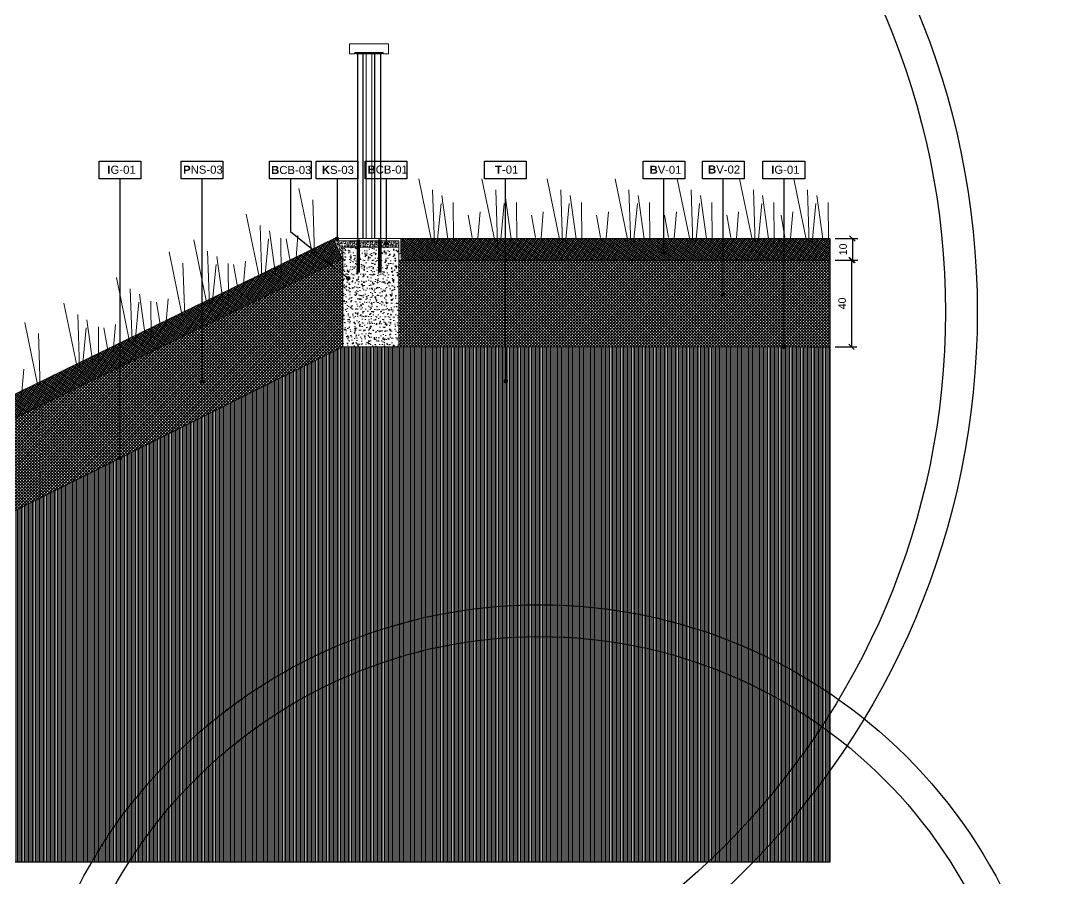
# Model space of a CAD drawing. Header units: metres. Extents: x -325 to 301, y -147 to 149.
# Drawn here: x 56.818 to 61.613, y 26.144 to 30.109 of the extents above; entities that cross this region are included whole.
import ezdxf

# ---------------------------------------------------------------- set-up
doc = ezdxf.new("R2010")
doc.units = ezdxf.units.M
doc.linetypes.add('ACAD_ISO03W100', pattern=[30, 12, -18])
doc.layers.get('Defpoints').update_dxf_attribs({"lineweight": 13})
for name, color, linetype, plot in [('-aux', 50, 'Continuous', False), ('-AUX-QAD', 5, 'Continuous', False), ('-AUX_MON', 3, 'Continuous', False)]:
    doc.layers.add(name, color=color, linetype=linetype, plot=plot)
doc.layers.add('0-TX-1_25', color=7, linetype='Continuous', true_color=0x3f4f7f)
for name, color, linetype in [('02-L-Geotextile', 32, 'Continuous'), ('1-SECCIÓ', 1, 'Continuous'), ('2-L-Perfil', 5, 'Continuous'), ('2-L-projeccio', 252, 'Continuous'), ('A-KEYPLAN_HATCH', 7, 'Continuous'), ('A_TEXT_2', 7, 'Continuous'), ('EIT_3 TR terra vegetal', 45, 'Continuous')]:
    doc.layers.add(name, color=color, linetype=linetype)
doc.layers.add('03-TR-Paviment_04_Dry Meadow', color=7, linetype='Continuous', lineweight=5, true_color=0xd8dd88)
doc.layers.add('3-TR tot_u', color=7, linetype='Continuous', lineweight=5, true_color=0x787878)
for name, color, linetype, lineweight in [('1-CM', 7, 'Continuous', 0), ('2-metall', 5, 'Continuous', 0), ('3-TR Seleccionat', 44, 'Continuous', 0), ('3-TR-recebo', 252, 'Continuous', 0)]:
    doc.layers.add(name, color=color, linetype=linetype, lineweight=lineweight)
doc.styles.add('Arial_4', font='arial.ttf', dxfattribs={"height": 1.8})
doc.styles.get("Standard").update_dxf_attribs({"font": 'arial.ttf'})
doc.dimstyles.new('ISO-25', dxfattribs={"dimtxt": 0.1, "dimasz": 0.1, "dimexe": 0.1, "dimexo": 0.1, "dimgap": 0.1, "dimtad": 1, "dimdec": 0, "dimlfac": 100, "dimzin": 9, "dimtxsty": 'Standard', "dimblk": 'OBLIQUE', "dimcen": 0.1, "dimadec": 0, "dimazin": 0, "dimtfac": 1, "dimtdec": 0, "dimtmove": 0, "dimatfit": 3, "dimldrblk": 'OBLIQUE', "dimfxl": 1, "dimarcsym": 0})

# ---------------------------------------------------------------- blocks, each defined once
blk = doc.blocks.new('Railing')
at = {"layer": '2-L-Perfil', "true_color": 0xb3b3b3}
h = blk.add_hatch(color=253, dxfattribs=at)
h.dxf.hatch_style = 1
h.paths.add_polyline_path([(0.0075, -0.0093), (0.008, -0.009), (0.008, -0.005), (-0.003, -0.005), (-0.003, -0.0156), (-0.0025, -0.0165)])
h = blk.add_hatch(color=253, dxfattribs=at)
h.dxf.hatch_style = 1
h.paths.add_polyline_path([(0.0075, -0.0225), (0.0075, -0.0225), (0.008, -0.0222), (0.008, -0.0102), (0.0075, -0.0093), (-0.0025, -0.0165), (-0.003, -0.0168), (-0.003, -0.0285), (-0.0025, -0.0294)])
h = blk.add_hatch(color=253, dxfattribs=at)
h.dxf.hatch_style = 1
h.paths.add_polyline_path([(0.008, -0.0234), (0.0075, -0.0225), (-0.0025, -0.0294), (-0.0025, -0.0294), (-0.003, -0.0297), (-0.003, -0.0415), (-0.0025, -0.0423), (0.0075, -0.0357), (0.008, -0.0354)])
h = blk.add_hatch(color=253, dxfattribs=at)
h.dxf.hatch_style = 1
h.paths.add_polyline_path([(0.008, -0.0366), (0.0075, -0.0357), (-0.0025, -0.0423), (-0.003, -0.0426), (-0.003, -0.0544), (-0.0025, -0.0552), (0.0075, -0.049), (0.008, -0.0486)])
h = blk.add_hatch(color=253, dxfattribs=at)
h.dxf.hatch_style = 1
h.paths.add_polyline_path([(0.1075, -0.0093), (0.108, -0.009), (0.108, -0.005), (0.097, -0.005), (0.097, -0.0156), (0.0975, -0.0165)])
h = blk.add_hatch(color=253, dxfattribs=at)
h.dxf.hatch_style = 1
h.paths.add_polyline_path([(0.1075, -0.0225), (0.1075, -0.0225), (0.108, -0.0222), (0.108, -0.0102), (0.1075, -0.0093), (0.0975, -0.0165), (0.097, -0.0168), (0.097, -0.0285), (0.0975, -0.0294)])
h = blk.add_hatch(color=253, dxfattribs=at)
h.dxf.hatch_style = 1
h.paths.add_polyline_path([(0.108, -0.0234), (0.1075, -0.0225), (0.0975, -0.0294), (0.0975, -0.0294), (0.097, -0.0297), (0.097, -0.0415), (0.0975, -0.0423), (0.1075, -0.0357), (0.108, -0.0354)])
h = blk.add_hatch(color=253, dxfattribs=at)
h.dxf.hatch_style = 1
h.paths.add_polyline_path([(0.108, -0.0366), (0.1075, -0.0357), (0.0975, -0.0423), (0.097, -0.0426), (0.097, -0.0544), (0.0975, -0.0552), (0.1075, -0.049), (0.108, -0.0486)])
h = blk.add_hatch(color=253, dxfattribs=at)
h.dxf.hatch_style = 1
h.paths.add_polyline_path([(0.008, -0.0498), (0.0075, -0.049), (-0.0025, -0.0552), (-0.003, -0.0555), (-0.003, -0.0675), (-0.0025, -0.0683), (0.0075, -0.0622), (0.008, -0.0618)])
h = blk.add_hatch(color=253, dxfattribs=at)
h.dxf.hatch_style = 1
h.paths.add_polyline_path([(0.008, -0.063), (0.0075, -0.0622), (-0.0025, -0.0683), (-0.003, -0.0686), (-0.003, -0.0802), (-0.0025, -0.081), (0.0075, -0.0751), (0.008, -0.0749)])
h = blk.add_hatch(color=253, dxfattribs=at)
h.dxf.hatch_style = 1
h.paths.add_polyline_path([(0.008, -0.0761), (0.0075, -0.0751), (-0.0025, -0.081), (-0.003, -0.0813), (-0.003, -0.0931), (-0.0025, -0.0939), (0.0075, -0.0886), (0.008, -0.0883)])
h = blk.add_hatch(color=253, dxfattribs=at)
h.dxf.hatch_style = 1
h.paths.add_polyline_path([(0.008, -0.0895), (0.0075, -0.0886), (-0.0025, -0.0939), (-0.003, -0.0942), (-0.003, -0.106), (-0.0025, -0.1068), (0.0075, -0.1018), (0.008, -0.1015), (0.008, -0.0955)])
h = blk.add_hatch(color=253, dxfattribs=at)
h.dxf.hatch_style = 1
h.paths.add_polyline_path([(0.108, -0.0498), (0.1075, -0.049), (0.0975, -0.0552), (0.097, -0.0555), (0.097, -0.0675), (0.0975, -0.0683), (0.1075, -0.0622), (0.108, -0.0618)])
h = blk.add_hatch(color=253, dxfattribs=at)
h.dxf.hatch_style = 1
h.paths.add_polyline_path([(0.108, -0.063), (0.1075, -0.0622), (0.0975, -0.0683), (0.097, -0.0686), (0.097, -0.0802), (0.0975, -0.081), (0.1075, -0.0751), (0.108, -0.0749)])
h = blk.add_hatch(color=253, dxfattribs=at)
h.dxf.hatch_style = 1
h.paths.add_polyline_path([(0.108, -0.0761), (0.1075, -0.0751), (0.0975, -0.081), (0.097, -0.0813), (0.097, -0.0931), (0.0975, -0.0939), (0.1075, -0.0886), (0.108, -0.0883)])
h = blk.add_hatch(color=253, dxfattribs=at)
h.dxf.hatch_style = 1
h.paths.add_polyline_path([(0.108, -0.0895), (0.1075, -0.0886), (0.0975, -0.0939), (0.097, -0.0942), (0.097, -0.106), (0.0975, -0.1068), (0.1075, -0.1018), (0.108, -0.1015), (0.108, -0.0955)])
h = blk.add_hatch(color=253, dxfattribs=at)
h.dxf.hatch_style = 1
h.paths.add_polyline_path([(0.008, -0.1027), (0.0075, -0.1018), (-0.0025, -0.1068), (-0.003, -0.1072), (-0.003, -0.1189), (-0.0025, -0.1198), (0.0075, -0.1149), (0.008, -0.1147)])
h = blk.add_hatch(color=253, dxfattribs=at)
h.dxf.hatch_style = 1
h.paths.add_polyline_path([(0.008, -0.1159), (0.0075, -0.1149), (-0.0025, -0.1198), (-0.003, -0.1201), (-0.003, -0.1318), (-0.0025, -0.1327), (0.0075, -0.1282), (0.008, -0.1279)])
h = blk.add_hatch(color=253, dxfattribs=at)
h.dxf.hatch_style = 1
h.paths.add_polyline_path([(0.008, -0.1351), (0.008, -0.1291), (0.0075, -0.1282), (-0.0025, -0.1327), (-0.003, -0.1331), (-0.003, -0.1448), (-0.0025, -0.1456), (0.0075, -0.1414), (0.008, -0.1411)])
h = blk.add_hatch(color=253, dxfattribs=at)
h.dxf.hatch_style = 1
h.paths.add_polyline_path([(0.008, -0.1423), (0.0075, -0.1414), (-0.0025, -0.1456), (-0.003, -0.1458), (-0.003, -0.155), (0.008, -0.155)])
h = blk.add_hatch(color=253, dxfattribs=at)
h.dxf.hatch_style = 1
h.paths.add_polyline_path([(0.108, -0.1027), (0.1075, -0.1018), (0.0975, -0.1068), (0.097, -0.1072), (0.097, -0.1189), (0.0975, -0.1198), (0.1075, -0.1149), (0.108, -0.1147)])
h = blk.add_hatch(color=253, dxfattribs=at)
h.dxf.hatch_style = 1
h.paths.add_polyline_path([(0.108, -0.1159), (0.1075, -0.1149), (0.0975, -0.1198), (0.097, -0.1201), (0.097, -0.1318), (0.0975, -0.1327), (0.1075, -0.1282), (0.108, -0.1279)])
h = blk.add_hatch(color=253, dxfattribs=at)
h.dxf.hatch_style = 1
h.paths.add_polyline_path([(0.108, -0.1351), (0.108, -0.1291), (0.1075, -0.1282), (0.0975, -0.1327), (0.097, -0.1331), (0.097, -0.1448), (0.0975, -0.1456), (0.1075, -0.1414), (0.108, -0.1411)])
h = blk.add_hatch(color=253, dxfattribs=at)
h.dxf.hatch_style = 1
h.paths.add_polyline_path([(0.108, -0.1423), (0.1075, -0.1414), (0.0975, -0.1456), (0.097, -0.1458), (0.097, -0.155), (0.108, -0.155)])
at = {"layer": '1-CM', "ltscale": 0.01}
for p, q in [((0.04, 0.855), (0.04, 0)), ((0.065, 0), (0.065, 0.855))]:
    blk.add_line(p, q, dxfattribs=at)
blk.add_lwpolyline([(0.1175, 0.86), (0.1175, 0.855), (0.1425, 0.855), (0.1425, 0.8998), (-0.0375, 0.8998), (-0.0375, 0.855), (-0.0125, 0.855), (-0.0125, 0.86)], close=True, dxfattribs=at)
at = {"layer": '1-CM', "linetype": 'Continuous'}
blk.add_lwpolyline([(0.1125, 0.86), (-0.0075, 0.86), (-0.0075, 0.855), (0.1125, 0.855)], close=True, dxfattribs=at)
at = {"layer": '2-L-Perfil', "linetype": 'Continuous'}
blk.add_lwpolyline([(0.1125, 0.855), (-0.0075, 0.855), (-0.0075, 0.86), (0.1125, 0.86)], close=True, dxfattribs=at)
at = {"layer": '2-L-projeccio', "ltscale": 0.01}
for p, q in [((0, 0.855), (0, 0)), ((0.025, 0), (0.025, 0.855)), ((0.08, 0), (0.08, 0.855)), ((0.105, 0.855), (0.105, 0))]:
    blk.add_line(p, q, dxfattribs=at)
at = {"layer": '2-metall'}
for p, q in [((-0.0027, -0.0295), (0.0077, -0.0224)), ((-0.0025, -0.0165), (0.0075, -0.0093)), ((-0.0025, -0.0423), (0.0075, -0.0357)), ((0.0973, -0.0295), (0.1077, -0.0224)), ((0.0975, -0.0165), (0.1075, -0.0093)), ((0.0975, -0.0423), (0.1075, -0.0357)), ((-0.0025, -0.0552), (0.0075, -0.049)), ((-0.0025, -0.0683), (0.0075, -0.0622)), ((-0.0025, -0.081), (0.0075, -0.0751)), ((-0.0025, -0.0939), (0.0075, -0.0886)), ((0.0975, -0.0552), (0.1075, -0.049)), ((0.0975, -0.0683), (0.1075, -0.0622)), ((0.0975, -0.081), (0.1075, -0.0751)), ((0.0975, -0.0939), (0.1075, -0.0886)), ((-0.0025, -0.1068), (0.0075, -0.1018)), ((-0.0025, -0.1198), (0.0075, -0.1149)), ((-0.0025, -0.1327), (0.0075, -0.1282)), ((-0.0025, -0.1456), (0.0075, -0.1414)), ((0.0075, -0.1149), (0.008, -0.1159)), ((0.0975, -0.1068), (0.1075, -0.1018)), ((0.0975, -0.1198), (0.1075, -0.1149)), ((0.0975, -0.1327), (0.1075, -0.1282)), ((0.0975, -0.1456), (0.1075, -0.1414)), ((0.1075, -0.1149), (0.108, -0.1159))]:
    blk.add_line(p, q, dxfattribs=at)
for points in [[(0.0075, -0.1149), (0.008, -0.1147), (0.008, -0.1027), (0.0075, -0.1018), (0.008, -0.1015), (0.008, -0.0895), (0.0075, -0.0886), (0.008, -0.0883), (0.008, -0.0761), (0.0075, -0.0751), (0.008, -0.0749), (0.008, -0.063), (0.0075, -0.0622), (0.008, -0.0618), (0.008, -0.0498), (0.0075, -0.049), (0.008, -0.0486), (0.008, -0.0366), (0.0075, -0.0357), (0.008, -0.0354), (0.008, -0.0234), (0.008, -0.0234), (0.0075, -0.0225), (0.008, -0.0222), (0.008, -0.0102), (0.0075, -0.0093), (0.008, -0.009), (0.008, -0.005), (-0.003, -0.005), (-0.003, -0.0156), (-0.0025, -0.0165), (-0.003, -0.0168), (-0.003, -0.0285), (-0.0025, -0.0294), (-0.003, -0.0297), (-0.003, -0.0414), (-0.0025, -0.0423), (-0.003, -0.0426), (-0.003, -0.0543), (-0.0025, -0.0552), (-0.003, -0.0555), (-0.003, -0.0674), (-0.0025, -0.0683), (-0.003, -0.0686), (-0.003, -0.0802), (-0.0025, -0.081), (-0.003, -0.0813), (-0.003, -0.0931), (-0.0025, -0.0939), (-0.003, -0.0942), (-0.003, -0.106), (-0.0025, -0.1068), (-0.003, -0.1072), (-0.003, -0.1189), (-0.0025, -0.1198), (-0.003, -0.1201), (-0.003, -0.1318), (-0.0025, -0.1327), (-0.003, -0.1331), (-0.0031, -0.1448), (-0.0025, -0.1456), (-0.003, -0.1458), (-0.003, -0.155), (0.008, -0.155), (0.008, -0.1531), (0.008, -0.1531), (0.008, -0.1531), (0.008, -0.1423), (0.0075, -0.1414), (0.008, -0.1411), (0.008, -0.1291), (0.0075, -0.1282), (0.008, -0.1279), (0.008, -0.1159)], [(0.1075, -0.1149), (0.108, -0.1147), (0.108, -0.1027), (0.1075, -0.1018), (0.108, -0.1015), (0.108, -0.0895), (0.1075, -0.0886), (0.108, -0.0883), (0.108, -0.0761), (0.1075, -0.0751), (0.108, -0.0749), (0.108, -0.063), (0.1075, -0.0622), (0.108, -0.0618), (0.108, -0.0498), (0.1075, -0.049), (0.108, -0.0486), (0.108, -0.0366), (0.1075, -0.0357), (0.108, -0.0354), (0.108, -0.0234), (0.108, -0.0234), (0.1075, -0.0225), (0.108, -0.0222), (0.108, -0.0102), (0.1075, -0.0093), (0.108, -0.009), (0.108, -0.005), (0.097, -0.005), (0.097, -0.0156), (0.0975, -0.0165), (0.097, -0.0168), (0.097, -0.0285), (0.0975, -0.0294), (0.097, -0.0297), (0.097, -0.0414), (0.0975, -0.0423), (0.097, -0.0426), (0.097, -0.0543), (0.0975, -0.0552), (0.097, -0.0555), (0.097, -0.0674), (0.0975, -0.0683), (0.097, -0.0686), (0.097, -0.0802), (0.0975, -0.081), (0.097, -0.0813), (0.097, -0.0931), (0.0975, -0.0939), (0.097, -0.0942), (0.097, -0.106), (0.0975, -0.1068), (0.097, -0.1072), (0.097, -0.1189), (0.0975, -0.1198), (0.097, -0.1201), (0.097, -0.1318), (0.0975, -0.1327), (0.097, -0.1331), (0.0969, -0.1448), (0.0975, -0.1456), (0.097, -0.1458), (0.097, -0.155), (0.108, -0.155), (0.108, -0.1531), (0.108, -0.1531), (0.108, -0.1531), (0.108, -0.1423), (0.1075, -0.1414), (0.108, -0.1411), (0.108, -0.1291), (0.1075, -0.1282), (0.108, -0.1279), (0.108, -0.1159)]]:
    blk.add_lwpolyline(points, dxfattribs=at)
blk = doc.blocks.new('hatch keyplan 2')
at = {"layer": 'A-KEYPLAN_HATCH'}
blk.add_lwpolyline([(0, 0.00548), (0.01287, 0.00548), (0.01287, 0), (0, 0)], close=True, dxfattribs=at)
blk = doc.blocks.new('hatch keyplan')
at = {"layer": 'A-KEYPLAN_HATCH'}
blk.add_blockref('hatch keyplan 2', (1.43058, 0.85215), dxfattribs=at)
blk = doc.blocks.new('T-01')
at = {"layer": 'A-KEYPLAN_HATCH'}
blk.add_blockref('hatch keyplan', (-1.43058, -0.85215), dxfattribs=at)
at = {"layer": 'A_TEXT_2', "insert": (-0.0008, 0.00408), "char_height": 0.0025, "attachment_point": 1}
blk.add_mtext_dynamic_manual_height_columns('\\pi0.00405;{\\fArial|b1|i0|c0|p34;T}-01', width=0.0145619, gutter_width=0.015, heights=[0], dxfattribs=at)
blk = doc.blocks.new('B-V01')
at = {"layer": 'A-KEYPLAN_HATCH'}
blk.add_blockref('hatch keyplan', (-1.43058, -0.85215), dxfattribs=at)
at = {"layer": 'A_TEXT_2', "lineweight": 211, "insert": (-0.00079, 0.00402), "char_height": 0.0024588, "attachment_point": 1, "line_spacing_factor": 0.938532, "style": 'Arial_4'}
blk.add_mtext_dynamic_manual_height_columns('\\pi0.00285;{\\fArial|b1|i0|c0|p34;B}V-01', width=0.0145619, gutter_width=0.015, heights=[0], dxfattribs=at)
blk = doc.blocks.new('B-V02')
at = {"layer": 'A-KEYPLAN_HATCH'}
blk.add_blockref('hatch keyplan', (-1.43058, -0.85215), dxfattribs=at)
at = {"layer": 'A_TEXT_2', "insert": (-0.0008, 0.00412), "char_height": 0.0025, "attachment_point": 1}
blk.add_mtext_dynamic_manual_height_columns('\\pi0.00255;{\\fArial|b1|i0|c0|p34;B}V-02', width=0.0145619, gutter_width=0.015, heights=[0], dxfattribs=at)
blk = doc.blocks.new('B-CB01')
at = {"layer": 'A-KEYPLAN_HATCH'}
blk.add_blockref('hatch keyplan', (-1.43058, -0.85215), dxfattribs=at)
at = {"layer": 'A_TEXT_2', "insert": (-0.0008, 0.00411), "char_height": 0.0025, "attachment_point": 1}
blk.add_mtext_dynamic_manual_height_columns('\\pi0.00152;{\\fArial|b1|i0|c0|p34;B}CB-01', width=0.0145619, gutter_width=0.015, heights=[0], dxfattribs=at)
blk = doc.blocks.new('B-CB03')
at = {"layer": 'A-KEYPLAN_HATCH'}
blk.add_blockref('hatch keyplan', (-1.43058, -0.85215), dxfattribs=at)
at = {"layer": 'A_TEXT_2', "insert": (-0.0008, 0.00398), "char_height": 0.0025, "attachment_point": 1}
blk.add_mtext_dynamic_manual_height_columns('\\pi0.00128;{\\fArial|b1|i0|c0|p34;B}CB-03', width=0.0145619, gutter_width=0.015, heights=[0], dxfattribs=at)
blk = doc.blocks.new('KS-03')
at = {"layer": 'A-KEYPLAN_HATCH', "xscale": 0.7124947396918078, "yscale": 0.7124947396918078, "zscale": 0.7124947396918078}
blk.add_blockref('hatch keyplan', (-1.01928, -0.61105), dxfattribs=at)
at = {"layer": 'A_TEXT_2', "insert": (-0.00057, -0.00104), "char_height": 0.0017812, "attachment_point": 1}
blk.add_mtext_dynamic_manual_height_columns('\\pi0.00181;{\\fArial|b1|i0|c0|p34;K}S-03', width=0.0103753, gutter_width=0.01069, heights=[0], dxfattribs=at)
blk = doc.blocks.new('PNS03')
at = {"layer": 'A-KEYPLAN_HATCH'}
blk.add_blockref('hatch keyplan', (-1.43058, -0.85215), dxfattribs=at)
at = {"layer": 'A_TEXT_2', "insert": (-0.0008, 0.00408), "char_height": 0.0025, "attachment_point": 1}
blk.add_mtext_dynamic_manual_height_columns('\\pi0.00137;{\\fArial|b1|i0|c0|p34;P}NS-03', width=0.0145619, gutter_width=0.015, heights=[0], dxfattribs=at)
blk = doc.blocks.new('_Oblique')
at = {"color": 0, "lineweight": -2}
blk.add_line((-0.5, -0.5), (0.5, 0.5), dxfattribs=at)
blk = doc.blocks.new('*D2876')
at = {"layer": '0-TX-1_25', "color": 0, "lineweight": -2, "transparency": 16777216}
for p, q in [((60.5825, 29.1018), (60.6863, 29.1018)), ((60.6613, 29.1018), (60.6613, 29.0018)), ((60.5869, 29.0018), (60.6863, 29.0018))]:
    blk.add_line(p, q, dxfattribs=at)
at = {"layer": 'Defpoints', "color": 0, "transparency": 16777216}
for p in [(60.5575, 29.1018), (60.5619, 29.0018), (60.6613, 29.0018)]:
    blk.add_point(p, dxfattribs=at)
at = {"layer": '0-TX-1_25', "color": 0, "lineweight": -2, "transparency": 16777216, "xscale": 0.025, "yscale": 0.025, "zscale": 0.025}
for p, rotation in [((60.6613, 29.1018), 90), ((60.6613, 29.0018), 270)]:
    blk.add_blockref('_Oblique', p, dxfattribs=dict(at, rotation=rotation))
at = {"layer": '0-TX-1_25', "color": 0, "transparency": 16777216, "insert": (60.6185, 29.0518), "char_height": 0.035, "attachment_point": 5, "rotation": 90}
blk.add_mtext('10', dxfattribs=at)
blk = doc.blocks.new('*D2875')
at = {"layer": '0-TX-1_25', "color": 0, "lineweight": -2, "transparency": 16777216}
for p, q in [((60.5825, 29.0018), (60.6819, 29.0018)), ((60.6569, 29.0018), (60.6569, 28.6018)), ((60.5825, 28.6018), (60.6819, 28.6018))]:
    blk.add_line(p, q, dxfattribs=at)
at = {"layer": 'Defpoints', "color": 0, "transparency": 16777216}
for p in [(60.5575, 29.0018), (60.5575, 28.6018), (60.6569, 28.6018)]:
    blk.add_point(p, dxfattribs=at)
at = {"layer": '0-TX-1_25', "color": 0, "lineweight": -2, "transparency": 16777216, "xscale": 0.025, "yscale": 0.025, "zscale": 0.025}
for p, rotation in [((60.6569, 29.0018), 90), ((60.6569, 28.6018), 270)]:
    blk.add_blockref('_Oblique', p, dxfattribs=dict(at, rotation=rotation))
at = {"layer": '0-TX-1_25', "color": 0, "transparency": 16777216, "insert": (60.6141, 28.8018), "char_height": 0.035, "attachment_point": 5, "rotation": 90}
blk.add_mtext('40', dxfattribs=at)
blk = doc.blocks.new('IG01')
at = {"layer": 'A-KEYPLAN_HATCH', "xscale": 10, "yscale": 10, "zscale": 10}
blk.add_blockref('hatch keyplan', (-14.3058, -8.5215), dxfattribs=at)
at = {"layer": 'A_TEXT_2', "insert": (-0.008, 0.0405), "char_height": 0.025, "attachment_point": 1}
blk.add_mtext_dynamic_manual_height_columns('\\pi0.03354;{\\fArial|b1|i0|c0|p34;I}G-01', width=0.145619, gutter_width=0.15, heights=[0], dxfattribs=at)
blk = doc.blocks.new('POINT')
at = {"layer": '0-TX-1_25'}
h = blk.add_hatch(dxfattribs=at)
h.set_pattern_fill('ANGLE', color=256)
h.set_pattern_definition([(0, (-83.747, -12.726), (0, 6.985), [5.08, -1.905]), (90, (-83.747, -12.726), (-6.985, 4e-16), [5.08, -1.905])])
edge = h.paths.add_edge_path()
edge.add_arc((0, 0), 0.0075, 0, 360)
h = blk.add_hatch(color=256, dxfattribs=at)
h.dxf.hatch_style = 1
edge = h.paths.add_edge_path()
edge.add_arc((0, 0), 0.0075, 0, 360)
blk.add_circle((0, 0), 0.0075, dxfattribs=at)
blk = doc.blocks.new('*D2877')
at = {"layer": '0-TX-1_25', "color": 0, "lineweight": -2, "transparency": 16777216}
blk.add_arc((55.2646, 27.6381), 0.3112, 25.9985, 180, dxfattribs=at)
at = {"layer": 'Defpoints', "color": 0, "transparency": 16777216}
for p in [(57.0145, 28.4915), (55.3329, 27.9417), (53.7446, 27.6381), (54.9546, 27.6381), (55.2646, 27.6381)]:
    blk.add_point(p, dxfattribs=at)
at = {"layer": '0-TX-1_25', "color": 0, "lineweight": -2, "transparency": 16777216, "xscale": 0.025, "yscale": 0.025, "zscale": 0.025}
for p, rotation in [((55.5443, 27.7745), 295.9984916093511), ((54.9534, 27.6381), 270.0000000008271)]:
    blk.add_blockref('_Oblique', p, dxfattribs=dict(at, rotation=rotation))
at = {"layer": '0-TX-1_25', "color": 0, "transparency": 16777216, "insert": (55.185, 27.9831), "char_height": 0.035, "attachment_point": 5, "rotation": 12.9992}
blk.add_mtext('154°', dxfattribs=at)

msp = doc.modelspace()

# ---------------------------------------------------------------- hatches: boundary and pattern name
at = {"layer": '3-TR Seleccionat'}
h = msp.add_hatch(dxfattribs=at)
h.set_pattern_fill('ANSI31', color=256, scale=0.002, angle=45)
h.set_pattern_definition([(90, (1.398998, -9.4916164), (-0.00635, 0), [])])
h.paths.add_polyline_path([(55.5546, 27.4907), (55.5546, 27.4906), (55.5546, 27.4907)], flags=17)
h.paths.add_polyline_path([(53.5575, 26.2181), (60.5612, 26.2181), (60.5584, 28.6012), (58.6398, 28.6018), (58.5646, 28.6018), (58.3059, 28.6018), (58.1827, 28.5402), (56.9066, 27.9021), (55.4212, 27.1581), (55.3351, 27.1581), (53.5575, 27.1581)])
at = {"layer": '3-TR tot_u'}
h = msp.add_hatch(dxfattribs=at)
h.set_pattern_fill('AR-CONC', color=256, scale=9e-05, angle=90.2664)
h.set_pattern_definition([(140.266414, (-25.083298, 6.238707), (0.0013582613, 0.0164031132), [0.0017145, -0.0188595]), (85.266414, (-25.083298, 6.238707), (-0.0171801815, -0.0032518273), [0.0013716, -0.0150876526]), (190.71786, (-25.083185, 6.240074), (-0.0158219194, 0.0131512858), [0.0014571008, -0.016028122]), (136.450614, (-25.08787, 6.238685), (0.003670327, 0.024414444), [0.00257175, -0.02828925]), (186.901972, (-25.087564, 6.24072), (-0.0223674596, 0.021262598), [0.002185652, -0.024042205]), (81.450565, (-25.08787, 6.238685), (-0.0223674596, 0.021262598), [0.002057397, -0.022631376]), (111.266414, (-25.086738, 6.240977), (0.0091403206, 0.0136879438), [0.0017145, -0.0188595]), (56.266414, (-25.086738, 6.240977), (-0.0166026007, 0.0054850432), [0.0013716, -0.0150876]), (161.71786, (-25.085976, 6.242117), (-0.0074622802, 0.019172987), [0.0014571008, -0.0160280944]), (127.766414, (-25.083298, 6.2387067), (-0.00761116375, 0.0002425866), [0, -0.01490472, 0, -0.0153162, 0, -0.01514475]), (97.766414, (-25.083298, 6.238707), (-0.009044117, 0.0059717809), [0, -0.00873252, 0, -0.01456182, 0, -0.00577215]), (57.766414, (-25.0832745, 6.233609), (0.0004588393, 0.012205419), [0, -0.005715, 0, -0.0178308, 0, -0.0236601]), (47.766414, (-25.083264, 6.231323), (-0.0023503487, 0.0133208417), [0, -0.0074295, 0, -0.01184148, 0, -0.0168021])])
h.paths.add_polyline_path([(58.5646, 29.0613), (58.5646, 29.0918), (58.2658, 29.0919), (58.283, 29.0532), (58.3059, 29.0018), (58.3059, 29.0618)])
h = msp.add_hatch(dxfattribs=at)
h.set_pattern_fill('AR-CONC', color=256, scale=0.00025, angle=90.2657)
h.set_pattern_definition([(140.265705, (2e-06, -8.67866), (0.003773512, 0.045564157), [0.0047625, -0.0523875]), (85.265705, (2e-06, -8.67866), (-0.047722838, -0.009032263), [0.00381, -0.041910146]), (190.71715, (0.000317, -8.674865), (-0.043949324, 0.036531893), [0.004047502, -0.04452256]), (136.449905, (-0.0127, -8.67872), (0.010196192, 0.067817773), [0.00714375, -0.07858125]), (186.90126, (-0.01185, -8.67307), (-0.0621311, 0.05906354), [0.006071256, -0.0667839]), (81.44986, (-0.0127, -8.67872), (-0.0621311, 0.05906354), [0.00571499, -0.06286493]), (111.265705, (-0.009552, -8.672356), (0.02539025, 0.038021752), [0.0047625, -0.0523875]), (56.265705, (-0.00955, -8.672356), (-0.046118147, 0.015236802), [0.00381, -0.04191]), (161.71715, (-0.007436, -8.669187), (-0.020727897, 0.053258554), [0.004047502, -0.044522484]), (127.765705, (2e-06, -8.678662), (-0.0211421132, 0.0006741133), [0, -0.041402, 0, -0.042545, 0, -0.04206875]), (97.765705, (2e-06, -8.678662), (-0.025122342, 0.016588591), [0, -0.024257, 0, -0.0404495, 0, -0.01603375]), (57.765705, (6.8e-05, -8.692822), (0.001274973, 0.033903926), [0, -0.015875, 0, -0.04953, 0, -0.0657225]), (47.765705, (9.7e-05, -8.699172), (-0.006528289, 0.037002419), [0, -0.0206375, 0, -0.032893, 0, -0.0466725])])
h.paths.add_polyline_path([(58.3059, 29.0618), (58.5646, 29.0618), (58.5646, 28.6018), (58.3059, 28.6018)])
at = {"layer": '3-TR-recebo'}
h = msp.add_hatch(dxfattribs=at)
h.set_pattern_fill('_USER', color=256, scale=0.008, angle=234.1752, style=0, double=1, pattern_type=0)
h.set_pattern_definition([(234.17524, (61.1735, 28.672573), (0.006486488, -0.004682464), []), (324.17524, (61.1735, 28.672573), (0.004682464, 0.006486488), [])])
h.paths.add_polyline_path([(58.3026, 29.0084), (58.2618, 29.0998), (56.9141, 28.4425), (56.9146, 28.3315)])
h = msp.add_hatch(dxfattribs=at)
h.set_pattern_fill('_USER', color=256, scale=0.008, angle=234.1752, style=0, double=1, pattern_type=0)
h.set_pattern_definition([(234.17524, (62.719346, 29.288079), (0.006486488, -0.004682464), []), (324.17524, (62.719346, 29.288079), (0.004682464, 0.006486488), [])])
h.paths.add_polyline_path([(60.5575, 29.0018), (60.5575, 29.1018), (58.5746, 29.1018), (58.5746, 29.0018)])
h = msp.add_hatch(dxfattribs=at)
h.set_pattern_fill('_USER', color=256, scale=0.008, angle=234.1752, style=0, double=1, pattern_type=0)
h.set_pattern_definition([(234.17524, (59.423641, 27.8221235), (0.006486488, -0.004682464), []), (324.17524, (59.423641, 27.8221235), (0.004682464, 0.006486488), [])])
h.paths.add_polyline_path([(56.9145, 28.3314), (56.9145, 28.4427), (55.2646, 27.6381), (55.2646, 27.5508), (55.2707, 27.5298)])
at = {"layer": 'EIT_3 TR terra vegetal'}
h = msp.add_hatch(dxfattribs=at)
h.set_pattern_fill('_USER', color=256, scale=0.01, angle=45, style=0, double=1, pattern_type=0)
h.set_pattern_definition([(45, (6.384307, -24.503503), (-0.0070710678, 0.0070710678), []), (135, (6.384307, -24.503503), (-0.0070710678, -0.0070710678), [])])
h.paths.add_polyline_path([(58.3059, 29.01), (56.9142, 28.3313), (56.906, 27.9017), (58.1827, 28.5402), (58.3059, 28.6018)])
h = msp.add_hatch(dxfattribs=at)
h.set_pattern_fill('_USER', color=256, scale=0.01, angle=45, style=0, double=1, pattern_type=0)
h.set_pattern_definition([(45, (7.847511, -23.918181), (-0.0070710678, 0.0070710678), []), (135, (7.847511, -23.918181), (-0.0070710678, -0.0070710678), [])])
h.paths.add_polyline_path([(60.5575, 29.0018), (58.5646, 29.0018), (58.5646, 28.6018), (58.6398, 28.6018), (60.5575, 28.6018)])
h = msp.add_hatch(dxfattribs=at)
h.set_pattern_fill('_USER', color=256, scale=0.01, angle=45, style=0, double=1, pattern_type=0)
h.set_pattern_definition([(45, (4.638767, -25.361821), (-0.0070710678, 0.0070710678), []), (135, (4.638767, -25.361821), (-0.0070710678, -0.0070710678), [])])
h.paths.add_polyline_path([(56.9145, 28.3314), (55.2689, 27.5358), (55.3559, 27.1581), (55.4212, 27.1581), (56.9066, 27.9021)])

# ---------------------------------------------------------------- linework, layer by layer
at = {"layer": '-aux'}
msp.add_lwpolyline([(60.5575, 26.2181), (53.5575, 26.2181)], dxfattribs=at)
at = {"layer": '-AUX-QAD'}
for centre, radius in [((54.5423, 25.2059), 2.3962), ((59.2167, 25.0128), 2.3962), ((59.2167, 25.0128), 2.2491)]:
    msp.add_circle(centre, radius, dxfattribs=at)
at = {"layer": '-AUX_MON'}
for radius in [3.6403, 3.4932]:
    msp.add_circle((57.5983, 28.762), radius, dxfattribs=at)
at = {"layer": '0-TX-1_25'}
for points in [[(57.2764, 29.3779), (57.2764, 28.087)], [(57.6561, 28.4427), (57.6561, 29.3779)], [(58.0642, 29.3779), (58.0642, 29.135)], [(58.2796, 29.3779), (58.2796, 29.1018)], [(58.5063, 29.3779), (58.5063, 29.0777)], [(59.0576, 28.4427), (59.0576, 29.3779)], [(59.7905, 29.0359), (59.7905, 29.3779)], [(60.0646, 28.8437), (60.0646, 29.3779)], [(60.3445, 29.3779), (60.3445, 28.6018)], [(58.0642, 29.135), (58.3316, 28.9184)]]:
    msp.add_lwpolyline(points, dxfattribs=at)
at = {"layer": '02-L-Geotextile', "linetype": 'ACAD_ISO03W100', "ltscale": 0.002, "const_width": 0.005, "elevation": 0}
for points in [[(55.3559, 27.1581), (55.4209, 27.1591), (58.3059, 28.6018)], [(58.5646, 28.6018), (60.5589, 28.6006)]]:
    msp.add_lwpolyline(points, dxfattribs=at)
at = {"layer": '03-TR-Paviment_04_Dry Meadow'}
for points in [[(58.6572, 29.3783), (58.7181, 29.0834)], [(58.9495, 29.3783), (59.0103, 29.0834)], [(59.2501, 29.3783), (59.311, 29.0834)], [(59.5646, 29.3783), (59.6255, 29.0834)], [(59.8523, 29.3783), (59.9131, 29.0834)], [(60.1399, 29.3783), (60.2008, 29.0834)], [(60.3901, 29.3783), (60.4509, 29.0834)], [(58.1033, 29.3325), (58.1642, 29.0375)], [(58.7212, 29.3267), (58.7295, 29.0793)], [(58.7639, 29.3012), (58.7916, 29.1008)], [(59.0134, 29.3267), (59.0217, 29.0793)], [(59.0562, 29.3012), (59.0839, 29.1008)], [(59.3141, 29.3267), (59.3224, 29.0793)], [(59.3568, 29.3012), (59.3845, 29.1008)], [(59.6286, 29.3267), (59.6369, 29.0793)], [(59.6713, 29.3012), (59.699, 29.1008)], [(59.9162, 29.3267), (59.9245, 29.0793)], [(59.959, 29.3012), (59.9867, 29.1008)], [(60.2039, 29.3267), (60.2122, 29.0793)], [(60.2466, 29.3012), (60.2743, 29.1008)], [(60.454, 29.3267), (60.4623, 29.0793)], [(60.4968, 29.3012), (60.5245, 29.1008)], [(58.1673, 29.2809), (58.1756, 29.0335)], [(58.7602, 29.2644), (58.743, 29.0836)], [(58.8165, 29.2686), (58.8179, 29.0956)], [(59.0525, 29.2644), (59.0352, 29.0836)], [(59.1087, 29.2686), (59.1101, 29.0956)], [(59.3531, 29.2644), (59.3358, 29.0836)], [(59.4093, 29.2686), (59.4107, 29.0956)], [(59.6676, 29.2644), (59.6504, 29.0836)], [(59.7239, 29.2686), (59.7253, 29.0956)], [(59.9553, 29.2644), (59.938, 29.0836)], [(60.0115, 29.2686), (60.0129, 29.0956)], [(60.2429, 29.2644), (60.2256, 29.0836)], [(60.2991, 29.2686), (60.3005, 29.0956)], [(60.4931, 29.2644), (60.4758, 29.0836)], [(60.5493, 29.2686), (60.5507, 29.0956)], [(57.8604, 29.214), (57.9212, 28.919)], [(58.8863, 29.2102), (58.9044, 29.1068)], [(58.9406, 29.2256), (58.9302, 29.1032)], [(59.1785, 29.2102), (59.1966, 29.1068)], [(59.2329, 29.2256), (59.2224, 29.1032)], [(59.4791, 29.2102), (59.4973, 29.1068)], [(59.5335, 29.2256), (59.523, 29.1032)], [(59.7937, 29.2102), (59.8118, 29.1068)], [(59.848, 29.2256), (59.8376, 29.1032)], [(60.0813, 29.2102), (60.0994, 29.1068)], [(60.1357, 29.2256), (60.1252, 29.1032)], [(60.3315, 29.2102), (60.3496, 29.1068)], [(60.3858, 29.2256), (60.3754, 29.1032)], [(57.9243, 29.1624), (57.9326, 28.915)], [(57.9671, 29.1368), (57.9948, 28.9365)], [(58.0991, 29.1154), (58.0886, 28.993)], [(57.6174, 29.0955), (57.6783, 28.8006)], [(57.9634, 29.1), (57.9461, 28.9192)], [(58.0196, 29.1043), (58.021, 28.9313)], [(58.0447, 29.1), (58.0628, 28.9966)], [(57.5032, 29.0398), (57.564, 28.7448)], [(57.6814, 29.0439), (57.6897, 28.7965)], [(57.7241, 29.0184), (57.7518, 28.818)], [(57.5671, 28.9882), (57.5754, 28.7408)], [(57.7204, 28.9816), (57.7031, 28.8008)], [(57.7767, 28.9858), (57.778, 28.8128)], [(57.8018, 28.9816), (57.8199, 28.8781)], [(57.8561, 28.9969), (57.8457, 28.8745)], [(57.2602, 28.9213), (57.3211, 28.6264)], [(57.3242, 28.8697), (57.3325, 28.6223)], [(57.3669, 28.8442), (57.3946, 28.6438)], [(57.499, 28.8227), (57.4885, 28.7003)], [(57.0173, 28.8028), (57.0781, 28.5079)], [(57.3632, 28.8074), (57.346, 28.6266)], [(57.4195, 28.8116), (57.4208, 28.6386)], [(57.4446, 28.8074), (57.4627, 28.7039)], [(57.0812, 28.7512), (57.0895, 28.5038)], [(57.124, 28.7257), (57.1517, 28.5253)], [(56.836, 28.7144), (56.8969, 28.4195)], [(57.1203, 28.6889), (57.103, 28.5081)], [(57.1765, 28.6931), (57.1779, 28.5201)], [(57.2016, 28.6889), (57.2198, 28.5855)], [(57.256, 28.7042), (57.2455, 28.5818)], [(56.9, 28.6628), (56.9083, 28.4154)], [(56.8318, 28.4973), (56.8213, 28.375)]]:
    msp.add_lwpolyline(points, dxfattribs=at)
at = {"layer": '1-CM'}
for points in [[(55.2646, 27.6381), (57.0145, 28.4915), (58.2659, 29.1018)], [(58.5746, 29.0308), (58.5746, 29.1018), (58.2659, 29.1018), (58.2658, 29.0918), (58.5646, 29.0918), (58.5646, 29.0308)], [(58.3026, 29.0084), (58.2658, 29.0918)], [(58.3059, 29.0618), (58.5646, 29.0618), (58.5646, 28.6018), (58.3059, 28.6018), (58.3059, 29.0618)], [(58.5746, 29.1018), (60.5575, 29.1018)], [(55.2707, 27.5298), (57.0145, 28.3802), (58.3059, 29.01)], [(58.5746, 29.0308), (58.5646, 29.0308)], [(60.5575, 29.0018), (58.5646, 29.0018)], [(58.5646, 28.8618), (58.5646, 28.8018)], [(55.3559, 27.1581), (55.4197, 27.1585), (58.3059, 28.6018)], [(58.5646, 28.6018), (58.6398, 28.6018)], [(60.5575, 28.6018), (58.6398, 28.6018)]]:
    msp.add_lwpolyline(points, dxfattribs=at)
at = {"layer": '1-SECCIÓ'}
msp.add_line((60.5575, 29.1018), (60.5575, 26.2181), dxfattribs=at)

# ---------------------------------------------------------------- block references
at = {"color": 244, "true_color": 0x991b1e}
for name, p, xscale, yscale, zscale in [('PNS03', (57.5595, 29.3779), 14.99999999999007, 14.99999999999007, 14.99999999999007), ('KS-03', (58.1831, 29.4601), 21.05278700933022, 21.05278700933022, 21.05278700933022)]:
    msp.add_blockref(name, p, dxfattribs=dict(at, xscale=xscale, yscale=yscale, zscale=zscale))
at = {"layer": '0-TX-1_25', "xscale": 15, "yscale": 15, "zscale": 15}
for name, p in [('B-CB03', (57.9676, 29.3779)), ('B-CB01', (58.4097, 29.3779)), ('T-01', (58.961, 29.3779)), ('B-V01', (59.6939, 29.3779)), ('B-V02', (59.968, 29.3779))]:
    msp.add_blockref(name, p, dxfattribs=at)
at = {"layer": '0-TX-1_25'}
for p in [(58.2796, 29.1018), (58.5063, 29.0777), (59.7905, 29.0359), (58.3316, 28.9184), (60.0646, 28.8437), (60.3445, 28.6009), (57.6561, 28.4427), (59.0576, 28.4427), (57.2764, 28.087)]:
    msp.add_blockref('POINT', p, dxfattribs=at)
at = {"layer": '1-CM'}
msp.add_blockref('Railing', (58.3749, 29.1015), dxfattribs=at)
at = {"layer": '1-CM', "xscale": 1.5, "yscale": 1.5, "zscale": 1.5}
for p in [(57.1799, 29.3779), (60.248, 29.3779)]:
    msp.add_blockref('IG01', p, dxfattribs=at)

# ---------------------------------------------------------------- dimensions: what is measured, and where the dimension line sits
at = {"layer": '0-TX-1_25'}
for base, p1, p2, picture, middle in [((60.6613, 29.0018), (60.5575, 29.1018), (60.5619, 29.0018), '*D2876', (60.6185, 29.0518)), ((60.6569, 28.6018), (60.5575, 29.0018), (60.5575, 28.6018), '*D2875', (60.6141, 28.8018))]:
    dim = msp.add_linear_dim(base=base, p1=p1, p2=p2, angle=90, dimstyle='ISO-25', override={"dimtxt": 0.035, "dimasz": 0.025, "dimexe": 0.025, "dimexo": 0.025, "dimgap": 0.025, "dimblk1": 'Oblique', "dimblk2": 'Oblique', "dimsah": 1, "dimfxl": 0.1, "dimfxlon": 1, "dimarcsym": 1}, dxfattribs=at)
    dim.commit()
    dim.dimension.update_dxf_attribs({"geometry": picture, "text_midpoint": middle})
dim = msp.add_angular_dim_2l(base=(55.3329, 27.9417), line1=((55.2646, 27.6381), (57.0145, 28.4915)), line2=((54.9546, 27.6381), (53.7446, 27.6381)), dimstyle='ISO-25', override={"dimtxt": 0.035, "dimasz": 0.025, "dimexe": 0.025, "dimexo": 0.025, "dimgap": 0.025, "dimblk1": 'Oblique', "dimblk2": 'Oblique', "dimsah": 1, "dimfxl": 0.1, "dimfxlon": 1, "dimarcsym": 1}, dxfattribs=at)
dim.commit()
dim.dimension.update_dxf_attribs({"geometry": '*D2877', "text_midpoint": (55.185, 27.9831)})

doc.saveas('drawing.dxf')
